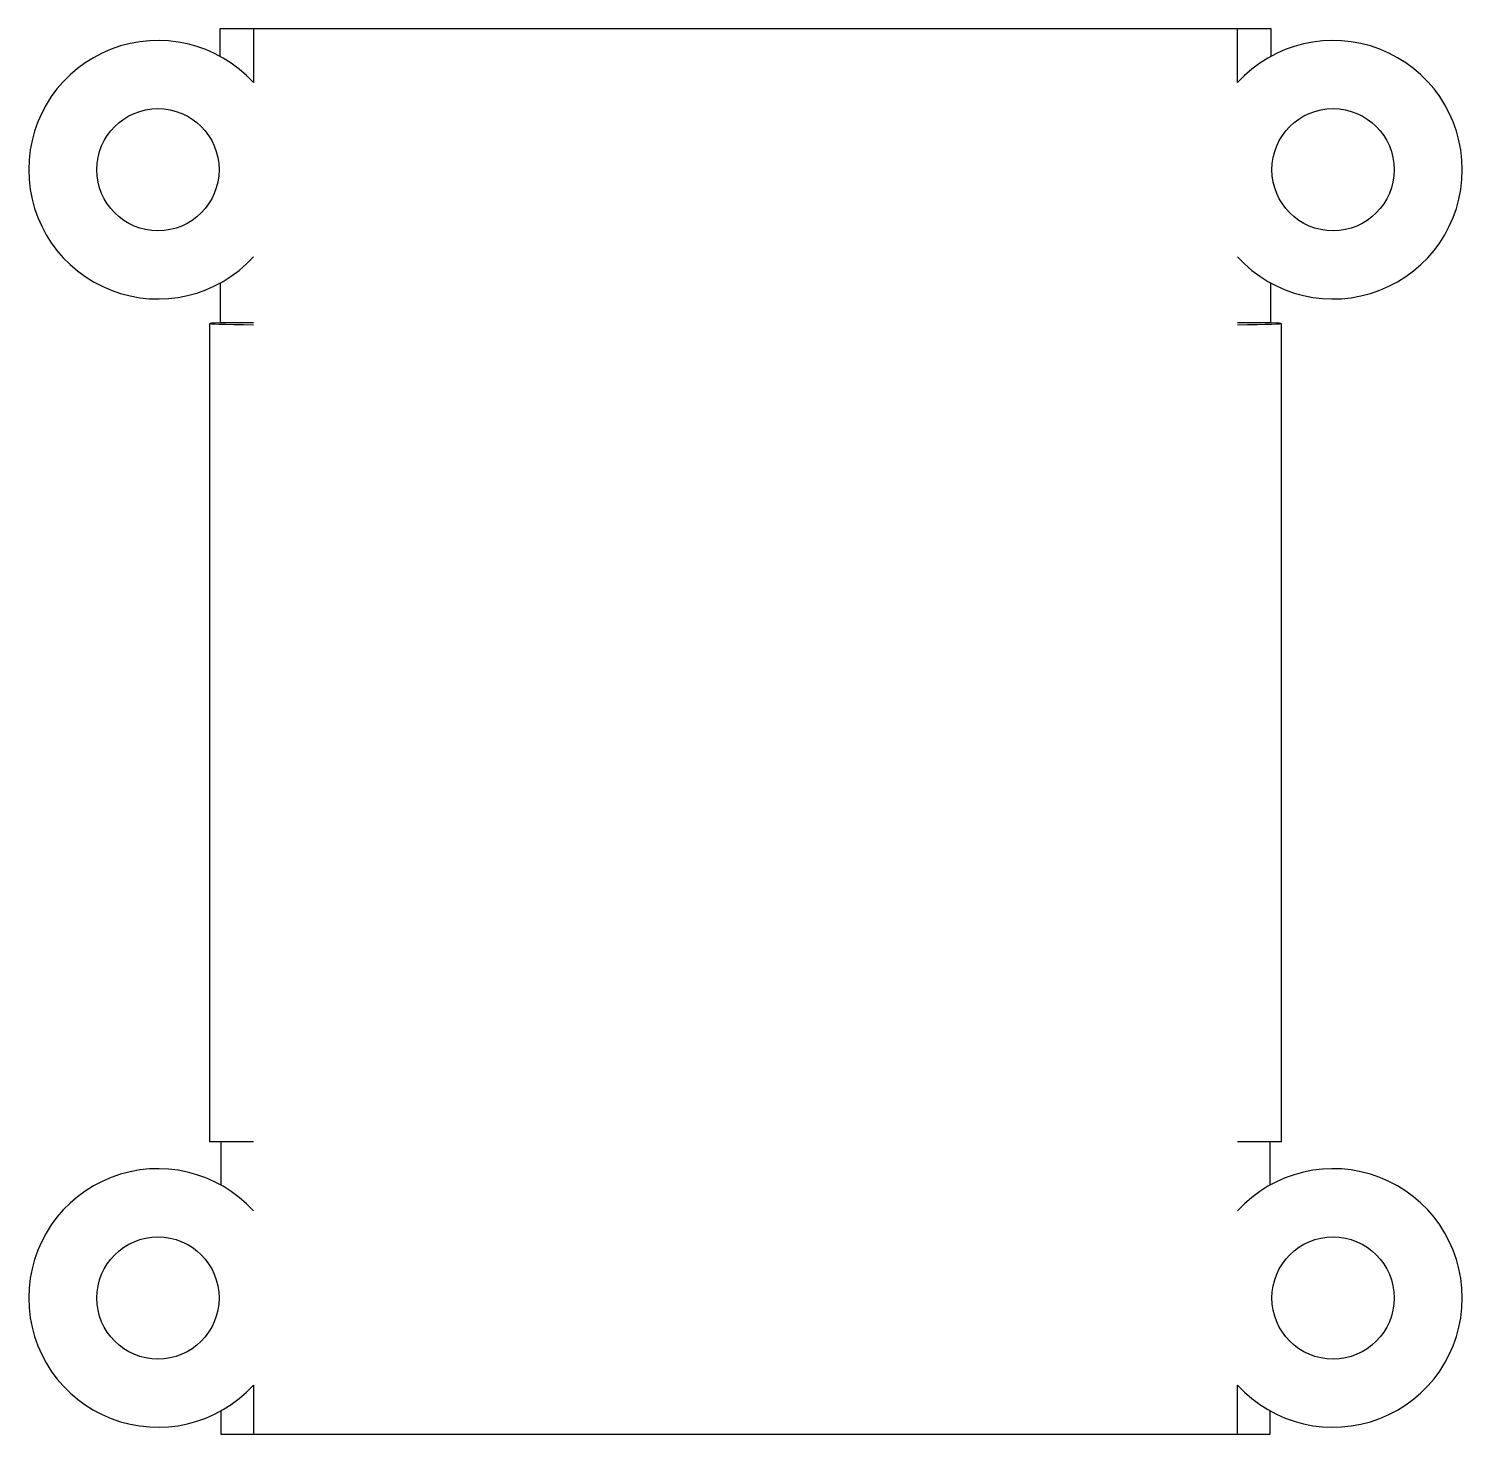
# Model space of a CAD drawing. Header units: millimetres. Extents: x -15.2 to 15.2, y 0.1 to 30.
import ezdxf

# ---------------------------------------------------------------- set-up
doc = ezdxf.new("R2010")
doc.units = ezdxf.units.MM

msp = doc.modelspace()

# ---------------------------------------------------------------- linework, layer by layer
at = {"color": 7, "linetype": 'Continuous', "lineweight": 25}
for p, q in [((11.184, 30), (-11.184, 30)), ((-11.184, 30), (-11.183, 29.414)), ((-10.468, 30), (-10.468, 28.853)), ((10.468, 28.853), (10.468, 30)), ((11.183, 29.414), (11.184, 30)), ((-11.177, 24.589), (-11.176, 23.741)), ((11.176, 23.741), (11.177, 24.589)), ((-11.4, 23.728), (-11.4, 6.319)), ((-10.468, 23.741), (-11.176, 23.741)), ((11.176, 23.741), (10.468, 23.741)), ((11.4, 6.319), (11.4, 23.728)), ((-10.468, 6.319), (-11.4, 6.319)), ((-11.165, 6.319), (-11.165, 5.404)), ((11.4, 6.319), (10.468, 6.319)), ((11.165, 5.404), (11.165, 6.319)), ((-10.468, 1.147), (-10.468, 0.1)), ((10.468, 0.1), (10.468, 1.147)), ((-11.165, 0.596), (-11.165, 0.1)), ((11.165, 0.1), (11.165, 0.596)), ((-11.165, 0.1), (11.165, 0.1))]:
    msp.add_line(p, q, dxfattribs=at)
at = {"color": 7, "linetype": 'Continuous', "lineweight": 25, "flags": 128}
for points in [[(-11.176, 23.741), (-11.284, 23.738), (-11.356, 23.734), (-11.394, 23.73), (-11.397, 23.726), (-11.364, 23.722), (-11.297, 23.719), (-11.194, 23.715), (-11.057, 23.711), (-10.886, 23.708), (-10.681, 23.704), (-10.468, 23.701)], [(10.468, 23.701), (10.681, 23.704), (10.886, 23.708), (11.057, 23.711), (11.194, 23.715), (11.297, 23.719), (11.364, 23.722), (11.397, 23.726), (11.394, 23.73), (11.356, 23.734), (11.284, 23.738), (11.176, 23.741)]]:
    msp.add_lwpolyline(points, dxfattribs=at)
at = {"color": 7, "linetype": 'Continuous', "lineweight": 25}
for centre in [(-12.5, 27), (12.5, 27), (-12.5, 3), (12.5, 3)]:
    msp.add_circle(centre, 1.3, dxfattribs=at)
for centre, start, end in [((-12.5, 27), 42.3505, 317.6495), ((12.5, 27), 222.3505, 137.6495), ((-12.5, 3), 42.3505, 317.6495), ((12.5, 3), 222.3505, 137.6495)]:
    msp.add_arc(centre, 2.75, start, end, dxfattribs=at)

doc.saveas('drawing.dxf')
